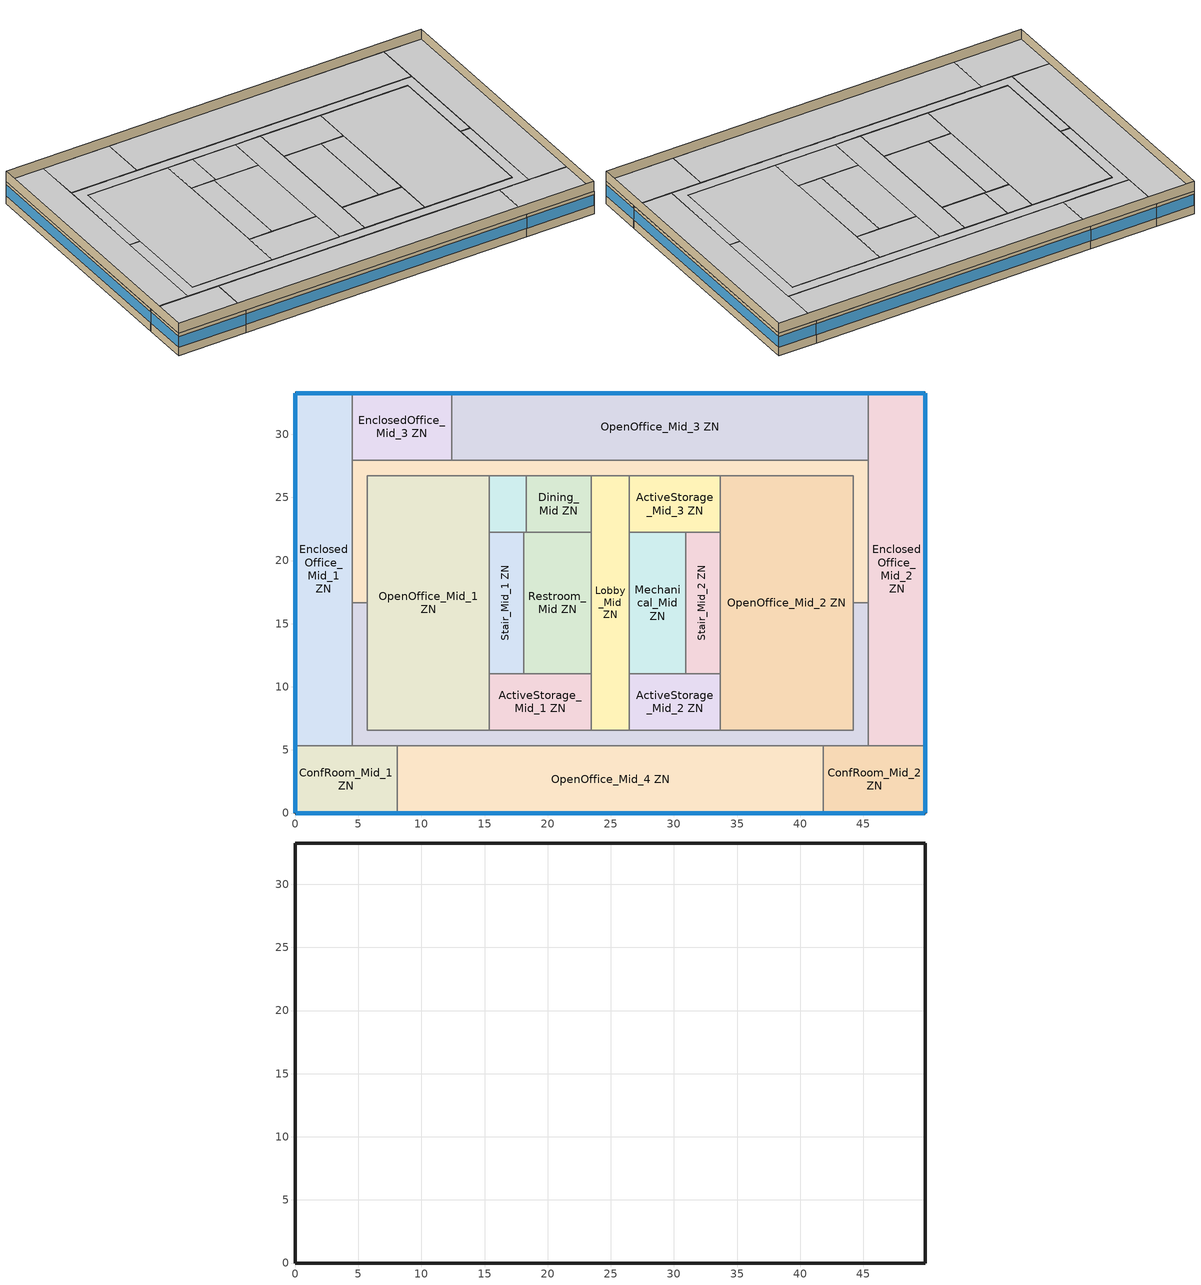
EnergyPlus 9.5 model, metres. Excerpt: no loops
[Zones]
ActiveStorage_Mid_1 ZN
 floor adiabatic (Typical Interior Floor): 23.43,11.04 23.43,6.56 15.35,6.56 15.35,11.04 z3.96
 wall to Restroom_Mid ZN (Typical Interior Wall): 23.43,11.04 18.1,11.04 z3.96:6.71
 wall to OpenOffice_Mid_1 ZN (Typical Interior Wall): 15.35,11.04 15.35,6.56 z3.96:6.71
 wall to Corridor_Mid_1 ZN (Typical Interior Wall): 15.35,6.56 23.43,6.56 z3.96:6.71
 wall to Lobby_Mid ZN (Typical Interior Wall): 23.43,6.56 23.43,11.04 z3.96:6.71
 wall to Stair_Mid_1 ZN (Typical Interior Wall): 18.1,11.04 15.35,11.04 z3.96:6.71
 ceiling adiabatic (Typical Interior Ceiling): 23.43,6.56 23.43,11.04 15.35,11.04 15.35,6.56 z6.71
ActiveStorage_Mid_2 ZN
 floor adiabatic (Typical Interior Floor): 33.67,11.04 33.67,6.56 26.48,6.56 26.48,11.04 z3.96
 wall to Mechanical_Mid ZN (Typical Interior Wall): 30.93,11.04 26.48,11.04 z3.96:6.71
 wall to Lobby_Mid ZN (Typical Interior Wall): 26.48,11.04 26.48,6.56 z3.96:6.71
 wall to Corridor_Mid_1 ZN (Typical Interior Wall): 26.48,6.56 33.67,6.56 z3.96:6.71
 wall to Stair_Mid_2 ZN (Typical Interior Wall): 33.67,11.04 30.93,11.04 z3.96:6.71
 wall to OpenOffice_Mid_2 ZN (Typical Interior Wall): 33.67,6.56 33.67,11.04 z3.96:6.71
 ceiling adiabatic (Typical Interior Ceiling): 33.67,6.56 33.67,11.04 26.48,11.04 26.48,6.56 z6.71
ActiveStorage_Mid_3 ZN
 floor adiabatic (Typical Interior Floor): 33.67,26.71 33.67,22.23 26.48,22.23 26.48,26.71 z3.96
 wall to Stair_Mid_2 ZN (Typical Interior Wall): 30.93,22.23 33.67,22.23 z3.96:6.71
 wall to Mechanical_Mid ZN (Typical Interior Wall): 26.48,22.23 30.93,22.23 z3.96:6.71
 wall to Lobby_Mid ZN (Typical Interior Wall): 26.48,26.71 26.48,22.23 z3.96:6.71
 wall to Corridor_Mid_2 ZN (Typical Interior Wall): 33.67,26.71 26.48,26.71 z3.96:6.71
 wall to OpenOffice_Mid_2 ZN (Typical Interior Wall): 33.67,22.23 33.67,26.71 z3.96:6.71
 ceiling adiabatic (Typical Interior Ceiling): 33.67,22.23 33.67,26.71 26.48,26.71 26.48,22.23 z6.71
ActiveStorage_Mid_4 ZN
 floor adiabatic (Typical Interior Floor): 18.31,26.71 18.31,22.23 15.35,22.23 15.35,26.71 z3.96
 wall to Stair_Mid_1 ZN (Typical Interior Wall): 15.35,22.23 18.1,22.23 z3.96:6.71
 wall to Corridor_Mid_2 ZN (Typical Interior Wall): 18.31,26.71 15.35,26.71 z3.96:6.71
 wall to OpenOffice_Mid_1 ZN (Typical Interior Wall): 15.35,26.71 15.35,22.23 z3.96:6.71
 wall to Restroom_Mid ZN (Typical Interior Wall): 18.1,22.23 18.31,22.23 z3.96:6.71
 wall to Dining_Mid ZN (Typical Interior Wall): 18.31,22.23 18.31,26.71 z3.96:6.71
 ceiling adiabatic (Typical Interior Ceiling): 18.31,22.23 18.31,26.71 15.35,26.71 15.35,22.23 z6.71
ConfRoom_Mid_1 ZN
 floor adiabatic (Typical Interior Floor): 8.07,5.34 8.07,0 0,0 0,5.34 z3.96
 wall outside (Typical Insulated Steel Framed Exterior Wall R-8.06): 0,5.34 0,0 8.07,0 z3.96:6.71
 wall to EnclosedOffice_Mid_1 ZN (Typical Interior Wall): 4.5,5.34 0,5.34 z3.96:6.71
 wall to OpenOffice_Mid_4 ZN (Typical Interior Wall): 8.07,0 8.07,5.34 z3.96:6.71
 wall to Corridor_Mid_1 ZN (Typical Interior Wall): 8.07,5.34 4.5,5.34 z3.96:6.71
 window (U 0.57 SHGC 0.39 Dbl Ref-D Clr 6mm/6mm Air): 0.03,0 8.04,0 / 0,5.32 0,0.03 z4.98:6.3
 ceiling adiabatic (Typical Interior Ceiling): 8.07,0 8.07,5.34 0,5.34 0,0 z6.71
ConfRoom_Mid_2 ZN
 floor adiabatic (Typical Interior Floor): 49.91,5.34 49.91,0 41.84,0 41.84,5.34 z3.96
 wall outside (Typical Insulated Steel Framed Exterior Wall R-8.06): 41.84,0 49.91,0 49.91,5.34 z3.96:6.71
 wall to Corridor_Mid_1 ZN (Typical Interior Wall): 45.41,5.34 41.84,5.34 z3.96:6.71
 wall to OpenOffice_Mid_4 ZN (Typical Interior Wall): 41.84,5.34 41.84,0 z3.96:6.71
 wall to EnclosedOffice_Mid_2 ZN (Typical Interior Wall): 49.91,5.34 45.41,5.34 z3.96:6.71
 window (U 0.57 SHGC 0.39 Dbl Ref-D Clr 6mm/6mm Air): 49.91,0.03 49.91,5.32 / 41.87,0 49.89,0 z4.98:6.3
 ceiling adiabatic (Typical Interior Ceiling): 49.91,0 49.91,5.34 41.84,5.34 41.84,0 z6.71
Corridor_Mid_1 ZN
 floor adiabatic (Typical Interior Floor): 45.41,16.64 45.41,5.34 4.5,5.34 4.5,16.64 5.72,16.64 5.72,6.56 44.19,6.56 44.19,16.64 z3.96
 wall to Lobby_Mid ZN (Typical Interior Wall): 26.48,6.56 23.43,6.56 z3.96:6.71
 wall to OpenOffice_Mid_1 ZN (Typical Interior Wall): 15.35,6.56 5.72,6.56 5.72,16.64 z3.96:6.71
 wall to OpenOffice_Mid_4 ZN (Typical Interior Wall): 8.07,5.34 16.57,5.34 33.34,5.34 41.84,5.34 z3.96:6.71
 wall to Corridor_Mid_2 ZN (Typical Interior Wall): 5.72,16.64 4.5,16.64 / 45.41,16.64 44.19,16.64 z3.96:6.71
 wall to OpenOffice_Mid_2 ZN (Typical Interior Wall): 44.19,16.64 44.19,6.56 33.67,6.56 z3.96:6.71
 wall to EnclosedOffice_Mid_2 ZN (Typical Interior Wall): 45.41,5.34 45.41,16.64 z3.96:6.71
 wall to EnclosedOffice_Mid_1 ZN (Typical Interior Wall): 4.5,16.64 4.5,5.34 z3.96:6.71
 ceiling adiabatic (Typical Interior Ceiling): 45.41,5.34 45.41,16.64 44.19,16.64 44.19,6.56 5.72,6.56 5.72,16.64 4.5,16.64 4.5,5.34 z6.71
Corridor_Mid_2 ZN
 floor adiabatic (Typical Interior Floor): 45.41,27.93 45.41,16.64 44.19,16.64 44.19,26.71 5.72,26.71 5.72,16.64 4.5,16.64 4.5,27.93 z3.96
 wall to Lobby_Mid ZN (Typical Interior Wall): 23.43,26.71 26.48,26.71 z3.96:6.71
 wall to OpenOffice_Mid_2 ZN (Typical Interior Wall): 33.67,26.71 44.19,26.71 44.19,16.64 z3.96:6.71
 wall to EnclosedOffice_Mid_3 ZN (Typical Interior Wall): 12.39,27.93 10.08,27.93 4.5,27.93 z3.96:6.71
 wall to OpenOffice_Mid_1 ZN (Typical Interior Wall): 5.72,16.64 5.72,26.71 15.35,26.71 z3.96:6.71
 wall to Dining_Mid ZN (Typical Interior Wall): 18.31,26.71 23.43,26.71 z3.96:6.71
 wall to EnclosedOffice_Mid_2 ZN (Typical Interior Wall): 45.41,16.64 45.41,27.93 z3.96:6.71
 wall to EnclosedOffice_Mid_1 ZN (Typical Interior Wall): 4.5,27.93 4.5,16.64 z3.96:6.71
 wall to OpenOffice_Mid_3 ZN (Typical Interior Wall): 45.41,27.93 12.39,27.93 z3.96:6.71
 ceiling adiabatic (Typical Interior Ceiling): 45.41,16.64 45.41,27.93 4.5,27.93 4.5,16.64 5.72,16.64 5.72,26.71 44.19,26.71 44.19,16.64 z6.71
Dining_Mid ZN
 floor adiabatic (Typical Interior Floor): 23.43,26.71 23.43,22.23 18.31,22.23 18.31,26.71 z3.96
 wall to Restroom_Mid ZN (Typical Interior Wall): 18.31,22.23 23.43,22.23 z3.96:6.71
 wall to Lobby_Mid ZN (Typical Interior Wall): 23.43,22.23 23.43,26.71 z3.96:6.71
 ceiling adiabatic (Typical Interior Ceiling): 23.43,22.23 23.43,26.71 18.31,26.71 18.31,22.23 z6.71
EnclosedOffice_Mid_1 ZN
 floor adiabatic (Typical Interior Floor): 4.5,33.27 4.5,5.34 0,5.34 0,33.27 z3.96
 wall outside (Typical Insulated Steel Framed Exterior Wall R-8.06): 4.5,33.27 0,33.27 0,5.34 z3.96:6.71
 wall to EnclosedOffice_Mid_3 ZN (Typical Interior Wall): 4.5,27.93 4.5,33.27 z3.96:6.71
 window (U 0.57 SHGC 0.39 Dbl Ref-D Clr 6mm/6mm Air): 4.48,33.27 0.03,33.27 z4.98:6.31; 0,33.25 0,5.37 z4.98:6.29
 ceiling adiabatic (Typical Interior Ceiling): 4.5,5.34 4.5,33.27 0,33.27 0,5.34 z6.71
EnclosedOffice_Mid_2 ZN
 floor adiabatic (Typical Interior Floor): 49.91,33.27 49.91,5.34 45.41,5.34 45.41,33.27 z3.96
 wall outside (Typical Insulated Steel Framed Exterior Wall R-8.06): 49.91,5.34 49.91,33.27 45.41,33.27 z3.96:6.71
 wall to OpenOffice_Mid_3 ZN (Typical Interior Wall): 45.41,33.27 45.41,27.93 z3.96:6.71
 window (U 0.57 SHGC 0.39 Dbl Ref-D Clr 6mm/6mm Air): 49.89,33.27 45.43,33.27 z4.98:6.31; 49.91,5.37 49.91,33.25 z4.98:6.29
 ceiling adiabatic (Typical Interior Ceiling): 49.91,5.34 49.91,33.27 45.41,33.27 45.41,5.34 z6.71
EnclosedOffice_Mid_3 ZN
 floor adiabatic (Typical Interior Floor): 12.39,33.27 12.39,27.93 4.5,27.93 4.5,33.27 z3.96
 wall outside (Typical Insulated Steel Framed Exterior Wall R-8.06): 12.39,33.27 4.5,33.27 z3.96:6.71
 wall to OpenOffice_Mid_3 ZN (Typical Interior Wall): 12.39,27.93 12.39,33.27 z3.96:6.71
 window (U 0.57 SHGC 0.39 Dbl Ref-D Clr 6mm/6mm Air): 12.37,33.27 4.53,33.27 z4.98:6.3
 ceiling adiabatic (Typical Interior Ceiling): 12.39,27.93 12.39,33.27 4.5,33.27 4.5,27.93 z6.71
Lobby_Mid ZN
 floor adiabatic (Typical Interior Floor): 26.48,26.71 26.48,6.56 23.43,6.56 23.43,26.71 z3.96
 wall to Restroom_Mid ZN (Typical Interior Wall): 23.43,22.23 23.43,11.04 z3.96:6.71
 wall to Mechanical_Mid ZN (Typical Interior Wall): 26.48,11.04 26.48,22.23 z3.96:6.71
 ceiling adiabatic (Typical Interior Ceiling): 26.48,6.56 26.48,26.71 23.43,26.71 23.43,6.56 z6.71
Mechanical_Mid ZN
 floor adiabatic (Typical Interior Floor): 30.93,22.23 30.93,11.04 26.48,11.04 26.48,22.23 z3.96
 wall to Stair_Mid_2 ZN (Typical Interior Wall): 30.93,11.04 30.93,22.23 z3.96:6.71
 ceiling adiabatic (Typical Interior Ceiling): 30.93,11.04 30.93,22.23 26.48,22.23 26.48,11.04 z6.71
OpenOffice_Mid_1 ZN
 floor adiabatic (Typical Interior Floor): 15.35,26.71 15.35,6.56 5.72,6.56 5.72,26.71 z3.96
 wall to Stair_Mid_1 ZN (Typical Interior Wall): 15.35,11.04 15.35,22.23 z3.96:6.71
 ceiling adiabatic (Typical Interior Ceiling): 15.35,6.56 15.35,26.71 5.72,26.71 5.72,6.56 z6.71
OpenOffice_Mid_2 ZN
 floor adiabatic (Typical Interior Floor): 44.19,26.71 44.19,6.56 33.67,6.56 33.67,26.71 z3.96
 wall to Stair_Mid_2 ZN (Typical Interior Wall): 33.67,22.23 33.67,11.04 z3.96:6.71
 ceiling adiabatic (Typical Interior Ceiling): 44.19,6.56 44.19,26.71 33.67,26.71 33.67,6.56 z6.71
OpenOffice_Mid_3 ZN
 floor adiabatic (Typical Interior Floor): 45.41,33.27 45.41,27.93 12.39,27.93 12.39,33.27 z3.96
 wall outside (Typical Insulated Steel Framed Exterior Wall R-8.06): 45.41,33.27 12.39,33.27 z3.96:6.71
 window (U 0.57 SHGC 0.39 Dbl Ref-D Clr 6mm/6mm Air): 45.38,33.27 12.42,33.27 z4.98:6.29
 ceiling adiabatic (Typical Interior Ceiling): 45.41,27.93 45.41,33.27 12.39,33.27 12.39,27.93 z6.71
OpenOffice_Mid_4 ZN
 floor adiabatic (Typical Interior Floor): 41.84,5.34 41.84,0 8.07,0 8.07,5.34 z3.96
 wall outside (Typical Insulated Steel Framed Exterior Wall R-8.06): 8.07,0 41.84,0 z3.96:6.71
 window (U 0.57 SHGC 0.39 Dbl Ref-D Clr 6mm/6mm Air): 8.09,0 41.82,0 z4.98:6.29
 ceiling adiabatic (Typical Interior Ceiling): 41.84,0 41.84,5.34 8.07,5.34 8.07,0 z6.71
Restroom_Mid ZN
 floor adiabatic (Typical Interior Floor): 23.43,22.23 23.43,11.04 18.1,11.04 18.1,22.23 z3.96
 wall to Stair_Mid_1 ZN (Typical Interior Wall): 18.1,22.23 18.1,11.04 z3.96:6.71
 ceiling adiabatic (Typical Interior Ceiling): 23.43,11.04 23.43,22.23 18.1,22.23 18.1,11.04 z6.71
Stair_Mid_1 ZN
 floor adiabatic (Typical Interior Floor): 18.1,22.23 18.1,11.04 15.35,11.04 15.35,22.23 z3.96
 ceiling adiabatic (Typical Interior Ceiling): 18.1,11.04 18.1,22.23 15.35,22.23 15.35,11.04 z6.71
Stair_Mid_2 ZN
 floor adiabatic (Typical Interior Floor): 33.67,22.23 33.67,11.04 30.93,11.04 30.93,22.23 z3.96
 ceiling adiabatic (Typical Interior Ceiling): 33.67,11.04 33.67,22.23 30.93,22.23 30.93,11.04 z6.71
MidFloor_Plenum ZN
 wall outside (Typical Insulated Steel Framed Exterior Wall R-8.06): 49.91,33.27 0,33.27 0,0 49.91,0 49.91,33.27 z6.71:7.92
[Building]
MediumOfficeDetailed-ASHRAE 169-2006 3B: Terrain=City
[Site:Location]
Sacramento Metropolitan Ap_CA_USA Design_Conditions: Latitude {deg}=38.7; Longitude {deg}=-121.58; Time Zone {hr}=-8; Elevation {m}=7
[SizingPeriod:DesignDay] Day of Month=21; Dry-Bulb Temperature Range Modifier Type=DefaultMultipliers; Humidity Condition Type=Wetbulb; Barometric Pressure {Pa}=101241; Rain Indicator=No; Snow Indicator=No; Daylight Saving Time Indicator=No
Name | Month | Day Type | Maximum Dry-Bulb Temperature {C} | Daily Dry-Bulb Temperature Range {deltaC} | Wetbulb or DewPoint at Maximum Dry-Bulb {C} | Wind Speed {m/s} | Wind Direction {deg} | Solar Model Indicator | ASHRAE Clear Sky Optical Depth for Beam Irradiance (taub) | ASHRAE Clear Sky Optical Depth for Diffuse Irradiance (taud) | Sky Clearness
Sacramento Metropolitan Ap Ann Clg .4% Condns DB=>MWB | 7 | SummerDesignDay | 38 | 17.8 | 21.5 | 2.9 | 180 | ASHRAETau | 0.379 | 2.355
Sacramento Metropolitan Ap Ann Htg 99.6% Condns DB | 12 | WinterDesignDay | -0.3 | 0 | -0.3 | 1.4 | 320 | ASHRAEClearSky |  |  | 0
[Site:WaterMainsTemperature]
Calculation Method=Correlation; Annual Average Outdoor Air Temperature {C}=17.9417; Maximum Difference In Monthly Average Outdoor Air Temperatures {deltaC}=21.1
[Material] Thermal Absorptance=0.9; Solar Absorptance=0.7
Name | Roughness | Thickness {m} | Conductivity {W/m-K} | Density {kg/m3} | Specific Heat {J/kg-K} | Visible Absorptance
100mm Normalweight concrete floor | MediumSmooth | 0.1016 | 2.31 | 2322 | 832 | 0.7
25mm Stucco | Smooth | 0.0254 | 0.72 | 1856 | 840 | 0.7
5/8 in. Gypsum Board | MediumSmooth | 0.0159 | 0.16 | 800 | 1090 | 0.7
G01 13mm gypsum board | Smooth | 0.0127 | 0.16 | 800 | 1090 | 0.5
Std Wood 6inch | MediumSmooth | 0.15 | 0.12 | 540 | 1210 | 0.7
[Material:NoMass] Thermal Absorptance=0.9; Solar Absorptance=0.7
Name | Roughness | Thermal Resistance {m2-K/W} | Visible Absorptance
CP02 CARPET PAD | VeryRough | 0.21648 | 0.8
Typical Insulation R-5.89 | Smooth | 1.03652 | 0.7
[WindowMaterial:Glazing] Optical Data Type=SpectralAverage; Thickness {m}=0.006; Infrared Transmittance at Normal Incidence=0; Front Side Infrared Hemispherical Emissivity=0.84; Conductivity {W/m-K}=0.9; Dirt Correction Factor for Solar and Visible Transmittance=1; Solar Diffusing=No
Name | Solar Transmittance at Normal Incidence | Front Side Solar Reflectance at Normal Incidence | Back Side Solar Reflectance at Normal Incidence | Visible Transmittance at Normal Incidence | Front Side Visible Reflectance at Normal Incidence | Back Side Visible Reflectance at Normal Incidence | Back Side Infrared Hemispherical Emissivity
CLEAR 6MM | 0.775 | 0.071 | 0.071 | 0.881 | 0.08 | 0.08 | 0.84
REF D CLEAR 6MM | 0.429 | 0.308 | 0.379 | 0.334 | 0.453 | 0.505 | 0.82
[WindowMaterial:Gas]
AIR 6MM: Gas Type=Air; Thickness {m}=0.0063
[Construction]
InteriorFurnishings: Std Wood 6inch
Typical Insulated Steel Framed Exterior Wall R-8.06: 25mm Stucco, 5/8 in. Gypsum Board, Typical Insulation R-5.89, 5/8 in. Gypsum Board
Typical Interior Ceiling: CP02 CARPET PAD, 100mm Normalweight concrete floor
Typical Interior Floor: 100mm Normalweight concrete floor, CP02 CARPET PAD
Typical Interior Wall: G01 13mm gypsum board, G01 13mm gypsum board
U 0.57 SHGC 0.39 Dbl Ref-D Clr 6mm/6mm Air: REF D CLEAR 6MM, AIR 6MM, CLEAR 6MM
[Zone]
Name | Multiplier | Part of Total Floor Area
ActiveStorage_Mid_1 ZN; ActiveStorage_Mid_2 ZN; ActiveStorage_Mid_3 ZN; ActiveStorage_Mid_4 ZN; ConfRoom_Mid_1 ZN; ConfRoom_Mid_2 ZN; Corridor_Mid_1 ZN; Corridor_Mid_2 ZN; Dining_Mid ZN; EnclosedOffice_Mid_1 ZN; EnclosedOffice_Mid_2 ZN; EnclosedOffice_Mid_3 ZN; Lobby_Mid ZN; Mechanical_Mid ZN; OpenOffice_Mid_1 ZN; OpenOffice_Mid_2 ZN; OpenOffice_Mid_3 ZN; OpenOffice_Mid_4 ZN; Restroom_Mid ZN; Stair_Mid_1 ZN; Stair_Mid_2 ZN
MidFloor_Plenum ZN | 1 | No
[InternalMass] Construction=InteriorFurnishings
Name | Zone or ZoneList | Surface Area {m2}
ActiveStorage_Mid_1 Mass | ActiveStorage_Mid_1 ZN | 72.3705
ActiveStorage_Mid_2 Mass | ActiveStorage_Mid_2 ZN | 64.4479
ActiveStorage_Mid_3 Mass | ActiveStorage_Mid_3 ZN | 64.4479
ActiveStorage_Mid_4 Mass | ActiveStorage_Mid_4 ZN | 26.4846
ConfRoom_Mid_1 Mass | ConfRoom_Mid_1 ZN | 86.211
ConfRoom_Mid_2 Mass | ConfRoom_Mid_2 ZN | 86.211
Corridor_Mid_1 Mass | Corridor_Mid_1 ZN | 148.881
Corridor_Mid_2 Mass | Corridor_Mid_2 ZN | 148.881
Dining_Mid Mass | Dining_Mid ZN | 45.8859
EnclosedOffice_Mid_1 Mass | EnclosedOffice_Mid_1 ZN | 251.597
EnclosedOffice_Mid_2 Mass | EnclosedOffice_Mid_2 ZN | 251.597
EnclosedOffice_Mid_3 Mass | EnclosedOffice_Mid_3 ZN | 84.2524
Lobby_Mid Mass | Lobby_Mid ZN | 122.855
Mechanical_Mid Mass | Mechanical_Mid ZN | 99.6165
OpenOffice_Mid_1 Mass | OpenOffice_Mid_1 ZN | 388.208
OpenOffice_Mid_2 Mass | OpenOffice_Mid_2 ZN | 423.848
OpenOffice_Mid_3 Mass | OpenOffice_Mid_3 ZN | 352.626
OpenOffice_Mid_4 Mass | OpenOffice_Mid_4 ZN | 360.821
Restroom_Mid Mass | Restroom_Mid ZN | 119.412
Stair_Mid_1 Mass | Stair_Mid_1 ZN | 61.4118
Stair_Mid_2 Mass | Stair_Mid_2 ZN | 61.4118
[ZoneInfiltration:DesignFlowRate] Schedule=OfficeMedium INFIL_SCH_PNNL; Design Flow Rate Calculation Method=Flow/ExteriorArea; Flow per Exterior Surface Area {m3/s-m2}=0.00102523; Constant Term Coefficient=0; Temperature Term Coefficient=0; Velocity Term Coefficient=0.224; Velocity Squared Term Coefficient=0
Name | Zone or ZoneList
ConfRoom_Mid_1 Infiltration | ConfRoom_Mid_1 ZN
ConfRoom_Mid_2 Infiltration | ConfRoom_Mid_2 ZN
EnclosedOffice_Mid_1 Infiltration | EnclosedOffice_Mid_1 ZN
EnclosedOffice_Mid_2 Infiltration | EnclosedOffice_Mid_2 ZN
EnclosedOffice_Mid_3 Infiltration | EnclosedOffice_Mid_3 ZN
OpenOffice_Mid_3 Infiltration | OpenOffice_Mid_3 ZN
OpenOffice_Mid_4 Infiltration | OpenOffice_Mid_4 ZN
[AirLoopHVAC:ReturnPlenum]
Air Loop HVAC Return Plenum 2: Zone=MidFloor_Plenum ZN
[EnergyManagementSystem:Sensor]
OAT: Output:Variable or Output:Meter Index Key=Environment; Output:Variable or Output:Meter=Site Outdoor Air Drybulb Temperature
[EnergyManagementSystem:Actuator] Actuated Component Type=Schedule:Year; Actuated Component Control Type=Schedule Value
Name | Actuated Component Unique
SYS21ZonePVAVClgSch0 | OfficeMedium CLGSETP_SCH_YES_OPTIMUM - occupant standby mode
SYS21ZonePVAVHtgSch0 | OfficeMedium HTGSETP_SCH_YES_OPTIMUM - occupant standby mode
[EnergyManagementSystem:ProgramCallingManager]
SYS21ZonePVAVOptimumStartCallingManager0: BeginTimestepBeforePredictor; SYS21ZonePVAVOptimumStartProg0
[EnergyManagementSystem:Program]
SYS21ZonePVAVOptimumStartProg0: IF DaylightSavings==0 && DayOfWeek>1 && Hour==5 && OAT<23.9 && OAT>1.7; SET SYS21ZonePVAVClgSch0 = 29.4; SET SYS21ZonePVAVHtgSch0 = 15.6; ELSEIF DaylightSavings==0 && DayOfWeek==1 && Hour==7 && OAT<23.9 && OAT>1.7; SET SYS21ZonePVAVClgSch0 = 29.4; SET SYS21ZonePVAVHtgSch0 = 15.6; ELSEIF DaylightSavings==1 && DayOfWeek>1 && Hour==4 && OAT<23.9 && OAT>1.7; SET SYS21ZonePVAVClgSch0 = 29.4; SET SYS21ZonePVAVHtgSch0 = 15.6; ELSEIF DaylightSavings==1 && DayOfWeek==1 && Hour==6 && OAT<23.9 && OAT>1.7; SET SYS21ZonePVAVClgSch0 = 29.4; SET SYS21ZonePVAVHtgSch0 = 15.6; ELSE; SET SYS21ZonePVAVClgSch0 = NULL; SET SYS21ZonePVAVHtgSch0 = NULL; ENDIF
[AvailabilityManager:Scheduled]
21 Zone PVAV OA System Availability Manager: Schedule=Always On Discrete
[AvailabilityManager:NightCycle]
Availability Manager Night Cycle 2: Applicability Schedule=Always On Discrete; Fan Schedule=OfficeMedium HVACOperationSchd; Control Type=CycleOnAny; Thermostat Tolerance {deltaC}=1; Cycling Run Time Control Type=FixedRunTime; Cycling Run Time {s}=1800
[Schedule:Day:Interval]
OfficeMedium HVACOperationSchd Default: No, 24:00, 0
OfficeMedium HVACOperationSchd SmrDsn|Wkdy Day; OfficeMedium HVACOperationSchd Summer Design Day: No, 06:00, 0, 22:00, 1, 24:00, 0
OfficeMedium HVACOperationSchd Winter Design Day; OfficeMedium HVACOperationSchd WntrDsn|Sat Day: No, 06:00, 0, 18:00, 1, 24:00, 0
OfficeMedium INFIL_SCH_PNNL Default: No, 24:00, 1
OfficeMedium INFIL_SCH_PNNL SmrDsn|Wkdy Day; OfficeMedium INFIL_SCH_PNNL Summer Design Day: No, 06:00, 1, 22:00, 0.25, 24:00, 1
OfficeMedium INFIL_SCH_PNNL Winter Design Day; OfficeMedium INFIL_SCH_PNNL WntrDsn|Sat Day: No, 06:00, 1, 18:00, 0.25, 24:00, 1
OfficeMedium CLGSETP_SCH_YES_OPTIMUM Default 1: No, 12:00, 26.7, 13:00, 27.2556, 24:00, 26.7
OfficeMedium CLGSETP_SCH_YES_OPTIMUM Wkdy Day 1: No, 05:00, 26.7, 06:00, 25.6, 07:00, 25, 12:00, 24, 13:00, 24.5556, 22:00, 24, 24:00, 26.7
OfficeMedium CLGSETP_SCH_YES_OPTIMUM Sat Day 1: No, 05:00, 26.7, 06:00, 25.7, 07:00, 25, 12:00, 24, 13:00, 24.5556, 17:00, 24, 24:00, 26.7
OfficeMedium CLGSETP_SCH_YES_OPTIMUM Summer Design Day 1: No, 05:00, 26.7, 06:00, 25.7, 07:00, 25, 22:00, 24, 24:00, 26.7
OfficeMedium CLGSETP_SCH_YES_OPTIMUM Winter Design Day 1: No, 24:00, 26.7
OfficeMedium HTGSETP_SCH_YES_OPTIMUM Default 1: No, 12:00, 15.6, 13:00, 15.0444, 24:00, 15.6
OfficeMedium HTGSETP_SCH_YES_OPTIMUM Wkdy Day 1: No, 05:00, 15.6, 06:00, 17.8, 07:00, 20, 12:00, 21, 13:00, 20.4444, 22:00, 21, 24:00, 15.6
OfficeMedium HTGSETP_SCH_YES_OPTIMUM Sat Day 1: No, 05:00, 15.6, 06:00, 17.8, 07:00, 20, 12:00, 21, 13:00, 20.4444, 17:00, 21, 24:00, 15.6
OfficeMedium HTGSETP_SCH_YES_OPTIMUM Summer Design Day 1: No, 24:00, 15.6
OfficeMedium HTGSETP_SCH_YES_OPTIMUM Winter Design Day 1: No, 05:00, 15.6, 06:00, 17.6, 07:00, 19.6, 22:00, 21, 24:00, 15.6
[Schedule:Week:Daily]
OfficeMedium HVACOperationSchd Week Rule - Jan1-Dec31: OfficeMedium HVACOperationSchd Default, OfficeMedium HVACOperationSchd SmrDsn|Wkdy Day, OfficeMedium HVACOperationSchd SmrDsn|Wkdy Day, OfficeMedium HVACOperationSchd SmrDsn|Wkdy Day, OfficeMedium HVACOperationSchd SmrDsn|Wkdy Day, OfficeMedium HVACOperationSchd SmrDsn|Wkdy Day, OfficeMedium HVACOperationSchd WntrDsn|Sat Day, OfficeMedium HVACOperationSchd Default, OfficeMedium HVACOperationSchd Summer Design Day, OfficeMedium HVACOperationSchd Winter Design Day, OfficeMedium HVACOperationSchd Default, OfficeMedium HVACOperationSchd Default
OfficeMedium INFIL_SCH_PNNL Week Rule - Jan1-Dec31: OfficeMedium INFIL_SCH_PNNL Default, OfficeMedium INFIL_SCH_PNNL SmrDsn|Wkdy Day, OfficeMedium INFIL_SCH_PNNL SmrDsn|Wkdy Day, OfficeMedium INFIL_SCH_PNNL SmrDsn|Wkdy Day, OfficeMedium INFIL_SCH_PNNL SmrDsn|Wkdy Day, OfficeMedium INFIL_SCH_PNNL SmrDsn|Wkdy Day, OfficeMedium INFIL_SCH_PNNL WntrDsn|Sat Day, OfficeMedium INFIL_SCH_PNNL Default, OfficeMedium INFIL_SCH_PNNL Summer Design Day, OfficeMedium INFIL_SCH_PNNL Winter Design Day, OfficeMedium INFIL_SCH_PNNL Default, OfficeMedium INFIL_SCH_PNNL Default
OfficeMedium CLGSETP_SCH_YES_OPTIMUM - occupant standby mode Week Rule - Jan1-Dec31: OfficeMedium CLGSETP_SCH_YES_OPTIMUM Default 1, OfficeMedium CLGSETP_SCH_YES_OPTIMUM Wkdy Day 1, OfficeMedium CLGSETP_SCH_YES_OPTIMUM Wkdy Day 1, OfficeMedium CLGSETP_SCH_YES_OPTIMUM Wkdy Day 1, OfficeMedium CLGSETP_SCH_YES_OPTIMUM Wkdy Day 1, OfficeMedium CLGSETP_SCH_YES_OPTIMUM Wkdy Day 1, OfficeMedium CLGSETP_SCH_YES_OPTIMUM Sat Day 1, OfficeMedium CLGSETP_SCH_YES_OPTIMUM Default 1, OfficeMedium CLGSETP_SCH_YES_OPTIMUM Summer Design Day 1, OfficeMedium CLGSETP_SCH_YES_OPTIMUM Winter Design Day 1, OfficeMedium CLGSETP_SCH_YES_OPTIMUM Default 1, OfficeMedium CLGSETP_SCH_YES_OPTIMUM Default 1
OfficeMedium HTGSETP_SCH_YES_OPTIMUM - occupant standby mode Week Rule - Jan1-Dec31: OfficeMedium HTGSETP_SCH_YES_OPTIMUM Default 1, OfficeMedium HTGSETP_SCH_YES_OPTIMUM Wkdy Day 1, OfficeMedium HTGSETP_SCH_YES_OPTIMUM Wkdy Day 1, OfficeMedium HTGSETP_SCH_YES_OPTIMUM Wkdy Day 1, OfficeMedium HTGSETP_SCH_YES_OPTIMUM Wkdy Day 1, OfficeMedium HTGSETP_SCH_YES_OPTIMUM Wkdy Day 1, OfficeMedium HTGSETP_SCH_YES_OPTIMUM Sat Day 1, OfficeMedium HTGSETP_SCH_YES_OPTIMUM Default 1, OfficeMedium HTGSETP_SCH_YES_OPTIMUM Summer Design Day 1, OfficeMedium HTGSETP_SCH_YES_OPTIMUM Winter Design Day 1, OfficeMedium HTGSETP_SCH_YES_OPTIMUM Default 1, OfficeMedium HTGSETP_SCH_YES_OPTIMUM Default 1
[Schedule:Year]
OfficeMedium HVACOperationSchd: OfficeMedium HVACOperationSchd Week Rule - Jan1-Dec31, 1, 1, 12, 31
OfficeMedium INFIL_SCH_PNNL: OfficeMedium INFIL_SCH_PNNL Week Rule - Jan1-Dec31, 1, 1, 12, 31
OfficeMedium CLGSETP_SCH_YES_OPTIMUM - occupant standby mode: OfficeMedium CLGSETP_SCH_YES_OPTIMUM - occupant standby mode Week Rule - Jan1-Dec31, 1, 1, 12, 31
OfficeMedium HTGSETP_SCH_YES_OPTIMUM - occupant standby mode: OfficeMedium HTGSETP_SCH_YES_OPTIMUM - occupant standby mode Week Rule - Jan1-Dec31, 1, 1, 12, 31
[Schedule:Constant]
Always On Discrete: Hourly Value=1
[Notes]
Sacramento Metropolitan Ap Annual Cooling Design Conditions Wind Speed=2.9m/s Wind Dir=180
Hottest Month=JUL
Sacramento Metropolitan Ap_CA_USA Annual Heating Design Conditions Wind Speed=1.4m/s Wind Dir=320
Coldest Month=DEC
